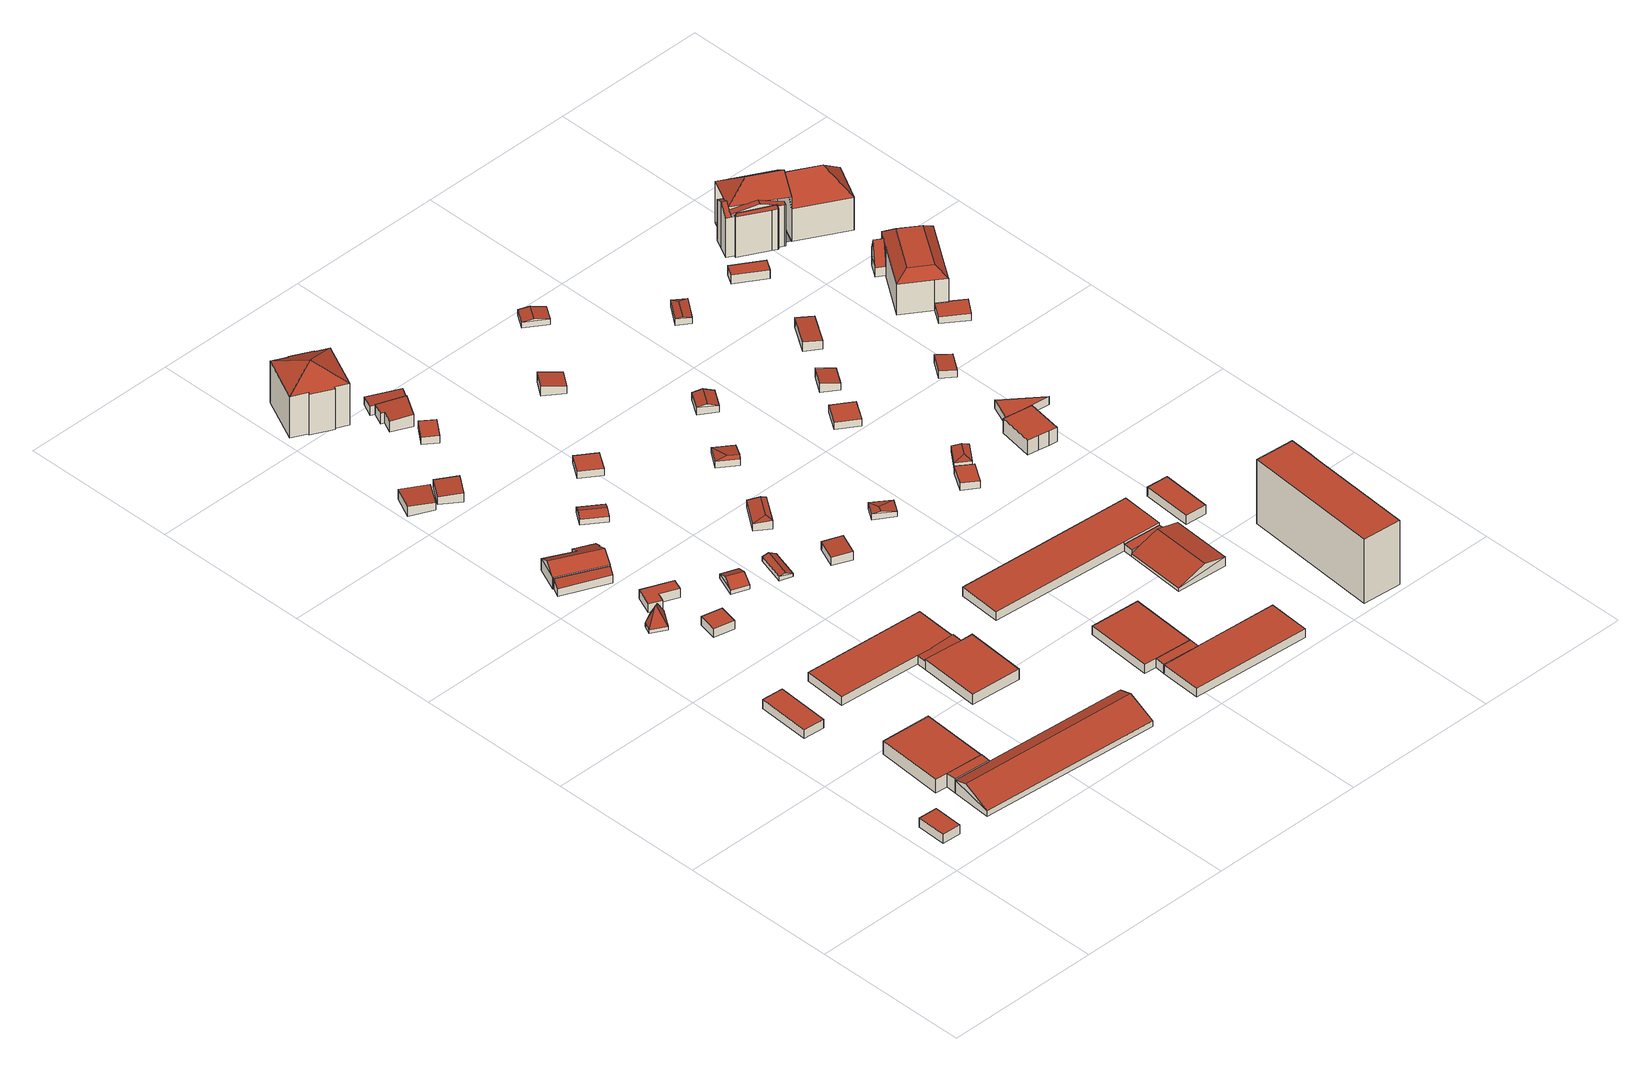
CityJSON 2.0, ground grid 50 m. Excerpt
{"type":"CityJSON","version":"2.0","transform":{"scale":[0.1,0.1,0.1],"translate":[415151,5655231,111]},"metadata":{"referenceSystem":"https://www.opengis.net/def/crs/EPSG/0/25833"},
"CityObjects":{
"building1":{"type":"Building","attributes":{"Dachtyp_tdc":"tdcPolyFlatRoof","Gemeindeschluessel":14612000,"Dachneigung":0,"QualitaetDacherkennung":0,"Geometrietyp2DReferenz":"3000","BezugspunktDach":"2000","measuredHeight":3,"function":"31001_9998"},"geometry":[{"type":"MultiSurface","lod":"2","boundaries":[[[0,1,2,3]],[[3,2,4,5]],[[2,1,6,4]],[[1,0,7,6]],[[0,3,5,7]],[[5,4,6,7]]],"semantics":{"surfaces":[{"type":"RoofSurface"},{"type":"WallSurface"},{"type":"GroundSurface"}],"values":[0,1,1,1,1,2]}}]},
"building2":{"type":"Building","attributes":{"Dachtyp_tdc":"tdcPolyFlatRoof","Gemeindeschluessel":14612000,"Dachneigung":0,"QualitaetDacherkennung":0,"Geometrietyp2DReferenz":"3000","BezugspunktDach":"2000","measuredHeight":3,"function":"31001_9998"},"geometry":[{"type":"MultiSurface","lod":"2","boundaries":[[[8,9,10,11]],[[11,10,12,13]],[[10,9,14,12]],[[9,8,15,14]],[[8,11,13,15]],[[13,12,14,15]]],"semantics":{"surfaces":[{"type":"RoofSurface"},{"type":"WallSurface"},{"type":"GroundSurface"}],"values":[0,1,1,1,1,2]}}]},
"building3":{"type":"Building","attributes":{"Dachtyp_tdc":"tdcFreeFormRoof","Gemeindeschluessel":14612000,"Dachneigung":64.6,"QualitaetDacherkennung":14,"Geometrietyp2DReferenz":"3000","measuredHeight":7.12,"function":"31001_9998","roofType":"5000"},"geometry":[{"type":"Solid","lod":"2","boundaries":[[[[16,17,18,19]],[[17,20,21,18]],[[20,22,23,21]],[[22,24,25,23]],[[24,16,19,25]],[[26,27,24,22]],[[28,26,22,20]],[[28,20,17]],[[27,26,28,17,16]],[[27,16,24]],[[19,18,21,23,25]]]],"semantics":{"surfaces":[{"type":"WallSurface"},{"type":"RoofSurface"},{"type":"GroundSurface"}],"values":[[0,0,0,0,0,1,1,1,1,1,2]]}}]},
"building4":{"type":"Building","attributes":{"Gemeindeschluessel":14612000,"Geometrietyp2DReferenz":"3000","function":"31001_9998","roofType":"9999"},"children":["building4-1","building4-2","building4-3"]},
"building4-1":{"type":"BuildingPart","attributes":{"Dachtyp_tdc":"tdcGableRoof","Dachneigung":22.79,"QualitaetDacherkennung":22,"Geometrietyp2DReferenz":"3000","measuredHeight":5.72,"roofType":"3100"},"parents":["building4"],"geometry":[{"type":"MultiSurface","lod":"2","boundaries":[[[29,30,31,32]],[[33,34,35]],[[30,29,36]],[[34,30,36,35]],[[29,37,33,35,36]],[[31,38,39,40,32]],[[30,34,38,31]],[[34,33,39,38]]],"semantics":{"surfaces":[{"type":"WallSurface"},{"type":"RoofSurface"},{"type":"GroundSurface"}],"values":[0,0,0,1,1,2,0,0]}}]},
"building4-2":{"type":"BuildingPart","attributes":{"Dachtyp_tdc":"tdcPolyFlatRoof","Dachneigung":0,"QualitaetDacherkennung":0,"Geometrietyp2DReferenz":"3000","measuredHeight":4.75,"roofType":"9999"},"parents":["building4"],"geometry":[{"type":"MultiSurface","lod":"2","boundaries":[[[41,42,43,44]],[[33,37,44,43]],[[43,42,45,46,39,33]],[[47,45,42,41]],[[41,44,37,40,48,47]],[[40,39,46,48]],[[39,40,37,33]],[[47,48,46,45]]],"semantics":{"surfaces":[{"type":"RoofSurface"},{"type":"WallSurface"},{"type":"GroundSurface"},{"type":"ClosureSurface","isClosure":"1","QuelleClosure":"LoD1Solid"}],"values":[0,1,1,1,1,2,3,3]}}]},
"building4-3":{"type":"BuildingPart","attributes":{"Dachtyp_tdc":"tdcPolyFlatRoof","Dachneigung":0,"QualitaetDacherkennung":15,"Geometrietyp2DReferenz":"3000","measuredHeight":4.64,"roofType":"1000"},"parents":["building4"],"geometry":[{"type":"MultiSurface","lod":"2","boundaries":[[[49,50,51,52]],[[50,53,54,51]],[[53,47,48,54]],[[45,49,52,46]],[[45,47,53,50,49]],[[52,51,54,48,46]]],"semantics":{"surfaces":[{"type":"WallSurface"},{"type":"RoofSurface"},{"type":"GroundSurface"}],"values":[0,0,0,0,1,2]}}]},
"building5":{"type":"Building","attributes":{"Dachtyp_tdc":"tdcPolyFlatRoof","Gemeindeschluessel":14612000,"Dachneigung":11.74,"QualitaetDacherkennung":74,"Geometrietyp2DReferenz":"3000","measuredHeight":3.47,"function":"31001_9998","roofType":"2100"},"geometry":[{"type":"Solid","lod":"2","boundaries":[[[[55,56,57,58]],[[56,59,60,57]],[[59,61,62,60]],[[61,55,58,62]],[[61,59,56,55]],[[58,57,60,62]]]],"semantics":{"surfaces":[{"type":"WallSurface"},{"type":"RoofSurface"},{"type":"GroundSurface"}],"values":[[0,0,0,0,1,2]]}}]},
"building6":{"type":"Building","attributes":{"Dachtyp_tdc":"tdcPolyFlatRoof","Gemeindeschluessel":14612000,"Dachneigung":0,"QualitaetDacherkennung":14,"Geometrietyp2DReferenz":"3000","measuredHeight":3,"function":"31001_9998","roofType":"1000"},"geometry":[{"type":"Solid","lod":"2","boundaries":[[[[63,64,65,66]],[[64,67,68,65]],[[67,69,70,68]],[[69,63,66,70]],[[69,67,64,63]],[[66,65,68,70]]]],"semantics":{"surfaces":[{"type":"WallSurface"},{"type":"RoofSurface"},{"type":"GroundSurface"}],"values":[[0,0,0,0,1,2]]}}]},
"building7":{"type":"Building","attributes":{"Dachtyp_tdc":"tdcPolyFlatRoof","Gemeindeschluessel":14612000,"Dachneigung":0,"QualitaetDacherkennung":54,"Geometrietyp2DReferenz":"3000","measuredHeight":3.08,"function":"31001_9998","roofType":"1000"},"geometry":[{"type":"Solid","lod":"2","boundaries":[[[[71,72,73,74]],[[72,75,76,73]],[[75,77,78,76]],[[77,79,80,78]],[[79,81,82,80]],[[81,71,74,82]],[[81,79,77,75,72,71]],[[74,73,76,78,80,82]]]],"semantics":{"surfaces":[{"type":"WallSurface"},{"type":"RoofSurface"},{"type":"GroundSurface"}],"values":[[0,0,0,0,0,0,1,2]]}}]},
"building8":{"type":"Building","attributes":{"Dachtyp_tdc":"tdcFreeFormRoof","Gemeindeschluessel":14612000,"Dachneigung":30.8,"QualitaetDacherkennung":75,"Geometrietyp2DReferenz":"3000","measuredHeight":6.42,"function":"31001_9998","roofType":"5000"},"geometry":[{"type":"Solid","lod":"2","boundaries":[[[[83,84,85,86]],[[84,87,88,85]],[[87,89,90,88]],[[89,91,92,90]],[[91,93,94,92]],[[93,95,96,94]],[[95,97,98,96]],[[97,99,100,98]],[[99,83,86,100]],[[97,101,102,83,99]],[[95,93,91,89,87,84,102,101]],[[84,83,102]],[[97,95,101]],[[86,85,88,90,92,94,96,98,100]]]],"semantics":{"surfaces":[{"type":"WallSurface"},{"type":"RoofSurface"},{"type":"GroundSurface"}],"values":[[0,0,0,0,0,0,0,0,0,1,1,0,0,2]]}}]},
"building9":{"type":"Building","attributes":{"Gemeindeschluessel":14612000,"Geometrietyp2DReferenz":"3000","function":"31001_9998","roofType":"9999"},"children":["building9-1","building9-2","building9-3"]},
"building9-1":{"type":"BuildingPart","attributes":{"Dachtyp_tdc":"tdcPolyFlatRoof","Dachneigung":0,"QualitaetDacherkennung":47,"Geometrietyp2DReferenz":"3000","measuredHeight":3,"roofType":"1000"},"parents":["building9"],"geometry":[{"type":"MultiSurface","lod":"2","boundaries":[[[103,104,105,106]],[[104,107,108,105]],[[109,110,111,112,113]],[[110,103,106,111]],[[110,109,114,107,104,103]],[[106,105,108,112,111]]],"semantics":{"surfaces":[{"type":"WallSurface"},{"type":"RoofSurface"},{"type":"GroundSurface"}],"values":[0,0,0,0,1,2]}}]},
"building9-2":{"type":"BuildingPart","attributes":{"Dachtyp_tdc":"tdcPolyFlatRoof","Dachneigung":2.96,"QualitaetDacherkennung":42,"Geometrietyp2DReferenz":"3000","measuredHeight":3.44,"roofType":"2100"},"parents":["building9"],"geometry":[{"type":"MultiSurface","lod":"2","boundaries":[[[115,113,112,116]],[[117,118,119,108,107]],[[117,114,113,115,118]],[[119,116,112,108]]],"semantics":{"surfaces":[{"type":"WallSurface"},{"type":"RoofSurface"},{"type":"GroundSurface"}],"values":[0,0,1,2]}}]},
"building9-3":{"type":"BuildingPart","attributes":{"Dachtyp_tdc":"tdcPolyFlatRoof","Dachneigung":0,"QualitaetDacherkennung":20,"Geometrietyp2DReferenz":"3000","measuredHeight":3.46,"roofType":"1000"},"parents":["building9"],"geometry":[{"type":"MultiSurface","lod":"2","boundaries":[[[120,121,122,123]],[[121,124,125,122]],[[124,126,115,116,125]],[[120,123,119,118]],[[118,126,124,121,120]],[[123,122,125,116,119]]],"semantics":{"surfaces":[{"type":"WallSurface"},{"type":"RoofSurface"},{"type":"GroundSurface"}],"values":[0,0,0,0,1,2]}}]},
"building10":{"type":"Building","attributes":{"Dachtyp_tdc":"tdcPolyFlatRoof","Gemeindeschluessel":14612000,"Dachneigung":4.62,"QualitaetDacherkennung":55,"Geometrietyp2DReferenz":"3000","measuredHeight":3.29,"function":"31001_9998","roofType":"2100"},"geometry":[{"type":"Solid","lod":"2","boundaries":[[[[127,128,129,130]],[[131,132,133,134]],[[130,129,132,131]],[[129,128,133,132]],[[128,127,134,133]],[[127,130,131,134]]]],"semantics":{"surfaces":[{"type":"RoofSurface"},{"type":"GroundSurface"},{"type":"WallSurface"}],"values":[[0,1,2,2,2,2]]}}]},
"building11":{"type":"Building","attributes":{"Dachtyp_tdc":"tdcPolyFlatRoof","Gemeindeschluessel":14612000,"Dachneigung":4.11,"QualitaetDacherkennung":69,"Geometrietyp2DReferenz":"3000","measuredHeight":3.06,"function":"31001_9998","roofType":"2100"},"geometry":[{"type":"Solid","lod":"2","boundaries":[[[[135,136,137,138]],[[136,139,140,137]],[[139,141,142,140]],[[141,135,138,142]],[[141,139,136,135]],[[138,137,140,142]]]],"semantics":{"surfaces":[{"type":"WallSurface"},{"type":"RoofSurface"},{"type":"GroundSurface"}],"values":[[0,0,0,0,1,2]]}}]},
"building12":{"type":"Building","attributes":{"Dachtyp_tdc":"tdcGableRoof","Gemeindeschluessel":14612000,"Dachneigung":28.19,"QualitaetDacherkennung":77,"Geometrietyp2DReferenz":"3000","measuredHeight":3.29,"function":"31001_9998","roofType":"3100"},"geometry":[{"type":"Solid","lod":"2","boundaries":[[[[143,144,145,146]],[[144,147,148,145]],[[147,149,150,148]],[[149,143,146,150]],[[147,144,151]],[[143,149,152]],[[144,143,152,151]],[[149,147,151,152]],[[146,145,148,150]]]],"semantics":{"surfaces":[{"type":"WallSurface"},{"type":"RoofSurface"},{"type":"GroundSurface"}],"values":[[0,0,0,0,0,0,1,1,2]]}}]},
"building13":{"type":"Building","attributes":{"Dachtyp_tdc":"tdcGableRoof","Gemeindeschluessel":14612000,"Dachneigung":19.72,"QualitaetDacherkennung":44,"Geometrietyp2DReferenz":"3000","measuredHeight":2.76,"function":"31001_9998","roofType":"3100"},"geometry":[{"type":"Solid","lod":"2","boundaries":[[[[153,154,155,156]],[[154,157,158,155]],[[157,159,160,158]],[[159,153,156,160]],[[157,154,161]],[[153,159,162]],[[154,153,162,161]],[[159,157,161,162]],[[156,155,158,160]]]],"semantics":{"surfaces":[{"type":"WallSurface"},{"type":"RoofSurface"},{"type":"GroundSurface"}],"values":[[0,0,0,0,0,0,1,1,2]]}}]},
"building14":{"type":"Building","attributes":{"Dachtyp_tdc":"tdcTentRoof","Gemeindeschluessel":14612000,"Dachneigung":28.35,"QualitaetDacherkennung":64,"Geometrietyp2DReferenz":"3000","measuredHeight":18.63,"function":"31001_9998","roofType":"3500"},"geometry":[{"type":"Solid","lod":"2","boundaries":[[[[163,164,165,166]],[[164,167,168,165]],[[167,169,170,168]],[[169,171,172,170]],[[171,173,174,172]],[[173,175,176,174]],[[175,177,178,176]],[[177,179,180,178]],[[179,181,182,180]],[[181,183,184,182]],[[183,185,186,184]],[[185,163,166,186]],[[169,167,187]],[[179,177,175,173,171,169,187]],[[181,179,187]],[[167,164,163,185,183,181,187]],[[166,165,168,170,172,174,176,178,180,182,184,186]]]],"semantics":{"surfaces":[{"type":"WallSurface"},{"type":"RoofSurface"},{"type":"GroundSurface"}],"values":[[0,0,0,0,0,0,0,0,0,0,0,0,1,1,1,1,2]]}}]},
"building15":{"type":"Building","attributes":{"Dachtyp_tdc":"tdcGableRoof","Gemeindeschluessel":14612000,"Dachneigung":27.28,"QualitaetDacherkennung":75,"Geometrietyp2DReferenz":"3000","measuredHeight":2.24,"function":"31001_9998","roofType":"3100"},"geometry":[{"type":"Solid","lod":"2","boundaries":[[[[188,189,190,191]],[[189,192,193,190]],[[192,194,195,193]],[[194,188,191,195]],[[192,189,196]],[[188,194,197]],[[189,188,197,196]],[[194,192,196,197]],[[191,190,193,195]]]],"semantics":{"surfaces":[{"type":"WallSurface"},{"type":"RoofSurface"},{"type":"GroundSurface"}],"values":[[0,0,0,0,0,0,1,1,2]]}}]},
"building16":{"type":"Building","attributes":{"Dachtyp_tdc":"tdcPolyFlatRoof","Gemeindeschluessel":14612000,"Dachneigung":0,"QualitaetDacherkennung":59,"Geometrietyp2DReferenz":"3000","measuredHeight":2.48,"function":"31001_9998","roofType":"1000"},"geometry":[{"type":"Solid","lod":"2","boundaries":[[[[198,199,200,201]],[[199,202,203,200]],[[202,204,205,203]],[[204,198,201,205]],[[204,202,199,198]],[[201,200,203,205]]]],"semantics":{"surfaces":[{"type":"WallSurface"},{"type":"RoofSurface"},{"type":"GroundSurface"}],"values":[[0,0,0,0,1,2]]}}]},
"building17":{"type":"Building","attributes":{"Dachtyp_tdc":"tdcPolyFlatRoof","Gemeindeschluessel":14612000,"Dachneigung":4.13,"QualitaetDacherkennung":72,"Geometrietyp2DReferenz":"3000","measuredHeight":4.14,"function":"31001_9998","roofType":"2100"},"geometry":[{"type":"Solid","lod":"2","boundaries":[[[[206,207,208,209]],[[207,210,211,208]],[[210,212,213,211]],[[212,214,215,213]],[[214,216,217,215]],[[216,206,209,217]],[[216,214,212,210,207,206]],[[209,208,211,213,215,217]]]],"semantics":{"surfaces":[{"type":"WallSurface"},{"type":"RoofSurface"},{"type":"GroundSurface"}],"values":[[0,0,0,0,0,0,1,2]]}}]},
"building18":{"type":"Building","attributes":{"Dachtyp_tdc":"tdcPolyFlatRoof","Gemeindeschluessel":14612000,"Dachneigung":5.63,"QualitaetDacherkennung":72,"Geometrietyp2DReferenz":"3000","measuredHeight":3.2,"function":"31001_9998","roofType":"2100"},"geometry":[{"type":"Solid","lod":"2","boundaries":[[[[218,219,220,221]],[[219,222,223,220]],[[222,224,209,223]],[[224,225,217,209]],[[225,218,221,217]],[[225,224,222,219,218]],[[221,220,223,209,217]]]],"semantics":{"surfaces":[{"type":"WallSurface"},{"type":"RoofSurface"},{"type":"GroundSurface"}],"values":[[0,0,0,0,0,1,2]]}}]},
"building19":{"type":"Building","attributes":{"Dachtyp_tdc":"tdcPolyFlatRoof","Gemeindeschluessel":14612000,"Dachneigung":3.29,"QualitaetDacherkennung":77,"Geometrietyp2DReferenz":"3000","measuredHeight":3.02,"function":"31001_9998","roofType":"2100"},"geometry":[{"type":"Solid","lod":"2","boundaries":[[[[226,227,228,229]],[[227,230,231,228]],[[230,232,233,231]],[[232,226,229,233]],[[232,230,227,226]],[[229,228,231,233]]]],"semantics":{"surfaces":[{"type":"WallSurface"},{"type":"RoofSurface"},{"type":"GroundSurface"}],"values":[[0,0,0,0,1,2]]}}]},
"building20":{"type":"Building","attributes":{"Dachtyp_tdc":"tdcPolyFlatRoof","Gemeindeschluessel":14612000,"Dachneigung":0,"QualitaetDacherkennung":51,"Geometrietyp2DReferenz":"3000","measuredHeight":2.43,"function":"31001_9998","roofType":"1000"},"geometry":[{"type":"Solid","lod":"2","boundaries":[[[[234,235,236,237]],[[235,238,239,236]],[[238,240,241,239]],[[240,234,237,241]],[[240,238,235,234]],[[237,236,239,241]]]],"semantics":{"surfaces":[{"type":"WallSurface"},{"type":"RoofSurface"},{"type":"GroundSurface"}],"values":[[0,0,0,0,1,2]]}}]},
"building21":{"type":"Building","attributes":{"Dachtyp_tdc":"tdcHipAndGableRoof","Gemeindeschluessel":14612000,"Dachneigung":10.27,"QualitaetDacherkennung":63,"Geometrietyp2DReferenz":"3000","measuredHeight":3.11,"function":"31001_9998","roofType":"5000"},"geometry":[{"type":"Solid","lod":"2","boundaries":[[[[242,243,244,245]],[[243,246,247,244]],[[246,248,249,247]],[[248,242,245,249]],[[246,243,250]],[[242,248,251]],[[243,242,251,250]],[[248,246,250,251]],[[245,244,247,249]]]],"semantics":{"surfaces":[{"type":"WallSurface"},{"type":"RoofSurface"},{"type":"GroundSurface"}],"values":[[0,0,0,0,1,0,1,1,2]]}}]},
"building22":{"type":"Building","attributes":{"Gemeindeschluessel":14612000,"Geometrietyp2DReferenz":"3000","function":"31001_9998","roofType":"9999"},"children":["building22-1","building22-2","building22-3"]},
"building22-1":{"type":"BuildingPart","attributes":{"Dachtyp_tdc":"tdcPolyFlatRoof","Dachneigung":0,"QualitaetDacherkennung":0,"Geometrietyp2DReferenz":"3000","measuredHeight":3.03,"roofType":"9999"},"parents":["building22"],"geometry":[{"type":"MultiSurface","lod":"2","boundaries":[[[252,253,254,255]],[[255,254,256,257]],[[252,258,259,253]],[[257,256,259,258]],[[253,259,256,254]],[[252,255,257,258]]],"semantics":{"surfaces":[{"type":"RoofSurface"},{"type":"WallSurface"},{"type":"GroundSurface"},{"type":"ClosureSurface","isClosure":"1","QuelleClosure":"LoD1Solid"}],"values":[0,1,1,2,3,3]}}]},
"building22-2":{"type":"BuildingPart","attributes":{"Dachtyp_tdc":"tdcPolyFlatRoof","Dachneigung":0,"QualitaetDacherkennung":100,"Geometrietyp2DReferenz":"3000","measuredHeight":3.03,"roofType":"1000"},"parents":["building22"],"geometry":[{"type":"MultiSurface","lod":"2","boundaries":[[[260,261,262,263]],[[261,255,257,262]],[[252,264,265,258]],[[264,260,263,265]],[[264,252,255,261,260]],[[263,262,257,258,265]]],"semantics":{"surfaces":[{"type":"WallSurface"},{"type":"RoofSurface"},{"type":"GroundSurface"}],"values":[0,0,0,0,1,2]}}]},
"building22-3":{"type":"BuildingPart","attributes":{"Dachtyp_tdc":"tdcPolyFlatRoof","Dachneigung":0,"QualitaetDacherkennung":0,"Geometrietyp2DReferenz":"3000","measuredHeight":3,"roofType":"9999"},"parents":["building22"],"geometry":[{"type":"MultiSurface","lod":"2","boundaries":[[[254,253,266,267,268]],[[268,267,269,270]],[[267,266,271,269]],[[266,253,259,271]],[[254,268,270,256]],[[270,269,271,259,256]],[[256,259,253,254]]],"semantics":{"surfaces":[{"type":"RoofSurface"},{"type":"WallSurface"},{"type":"GroundSurface"},{"type":"ClosureSurface","isClosure":"1","QuelleClosure":"LoD1Solid"}],"values":[0,1,1,1,1,2,3]}}]},
"building23":{"type":"Building","attributes":{"Dachtyp_tdc":"tdcHipAndGableRoof","Gemeindeschluessel":14612000,"Dachneigung":12.6,"QualitaetDacherkennung":24,"Geometrietyp2DReferenz":"3000","measuredHeight":2.98,"function":"31001_9998","roofType":"5000"},"geometry":[{"type":"Solid","lod":"2","boundaries":[[[[272,273,274,275]],[[273,276,277,274]],[[276,278,279,277]],[[278,272,275,279]],[[276,273,280]],[[272,278,281]],[[273,272,281,280]],[[278,276,280,281]],[[275,274,277,279]]]],"semantics":{"surfaces":[{"type":"WallSurface"},{"type":"RoofSurface"},{"type":"GroundSurface"}],"values":[[0,0,0,0,1,0,1,1,2]]}}]},
"building24":{"type":"Building","attributes":{"Dachtyp_tdc":"tdcHipAndGableRoof","Gemeindeschluessel":14612000,"Dachneigung":10.18,"QualitaetDacherkennung":62,"Geometrietyp2DReferenz":"3000","measuredHeight":2.57,"function":"31001_9998","roofType":"5000"},"geometry":[{"type":"Solid","lod":"2","boundaries":[[[[282,283,284,285]],[[283,286,287,284]],[[286,288,289,287]],[[288,282,285,289]],[[286,283,290]],[[282,288,291]],[[283,282,291,290]],[[288,286,290,291]],[[285,284,287,289]]]],"semantics":{"surfaces":[{"type":"WallSurface"},{"type":"RoofSurface"},{"type":"GroundSurface"}],"values":[[0,0,0,0,1,0,1,1,2]]}}]},
"building25":{"type":"Building","attributes":{"Gemeindeschluessel":14612000,"Geometrietyp2DReferenz":"3000","function":"31001_9998","roofType":"9999"},"children":["building25-1","building25-2","building25-3"]},
"building25-1":{"type":"BuildingPart","attributes":{"Dachtyp_tdc":"tdcPolyFlatRoof","Dachneigung":0,"QualitaetDacherkennung":0,"Geometrietyp2DReferenz":"3000","measuredHeight":3,"roofType":"9999"},"parents":["building25"],"geometry":[{"type":"MultiSurface","lod":"2","boundaries":[[[292,293,294,295,296]],[[296,295,297,298]],[[295,294,299,300,297]],[[301,299,294,293]],[[293,292,302,303,301]],[[292,296,298,302]],[[298,297,300,303,302]],[[301,303,300,299]]],"semantics":{"surfaces":[{"type":"RoofSurface"},{"type":"WallSurface"},{"type":"GroundSurface"},{"type":"ClosureSurface","isClosure":"1","QuelleClosure":"LoD1Solid"}],"values":[0,1,1,1,1,1,2,3]}}]},
"building25-2":{"type":"BuildingPart","attributes":{"Dachtyp_tdc":"tdcGableRoof","Dachneigung":22.5,"QualitaetDacherkennung":18,"Geometrietyp2DReferenz":"3000","measuredHeight":4.75,"roofType":"3100"},"parents":["building25"],"geometry":[{"type":"MultiSurface","lod":"2","boundaries":[[[304,305,306,307]],[[305,308,309,306]],[[308,310,311,309]],[[308,305,312]],[[305,304,313,312]],[[310,308,312,313,314]],[[307,306,309,311,315]]],"semantics":{"surfaces":[{"type":"WallSurface"},{"type":"RoofSurface"},{"type":"GroundSurface"}],"values":[0,0,0,0,1,1,2]}}]},
"building25-3":{"type":"BuildingPart","attributes":{"Dachtyp_tdc":"tdcPolyFlatRoof","Dachneigung":0,"QualitaetDacherkennung":32,"Geometrietyp2DReferenz":"3000","measuredHeight":2.34,"roofType":"1000"},"parents":["building25"],"geometry":[{"type":"MultiSurface","lod":"2","boundaries":[[[299,316,315,300]],[[317,301,303,311,310]],[[301,317,314,318,316,299]],[[300,315,311,303]]],"semantics":{"surfaces":[{"type":"WallSurface"},{"type":"RoofSurface"},{"type":"GroundSurface"}],"values":[0,0,1,2]}}]},
"building26":{"type":"Building","attributes":{"Dachtyp_tdc":"tdcPolyFlatRoof","Gemeindeschluessel":14612000,"Dachneigung":6.24,"QualitaetDacherkennung":81,"Geometrietyp2DReferenz":"3000","measuredHeight":3.22,"function":"31001_9998","roofType":"2100"},"geometry":[{"type":"Solid","lod":"2","boundaries":[[[[319,320,321,322]],[[320,323,324,321]],[[323,325,326,324]],[[325,319,322,326]],[[325,323,320,319]],[[322,321,324,326]]]],"semantics":{"surfaces":[{"type":"WallSurface"},{"type":"RoofSurface"},{"type":"GroundSurface"}],"values":[[0,0,0,0,1,2]]}}]},
"building27":{"type":"Building","attributes":{"Dachtyp_tdc":"tdcGableRoof","Gemeindeschluessel":14612000,"Dachneigung":17.28,"QualitaetDacherkennung":72,"Geometrietyp2DReferenz":"3000","measuredHeight":3.32,"function":"31001_9998","roofType":"3100"},"geometry":[{"type":"Solid","lod":"2","boundaries":[[[[327,328,329,330]],[[328,331,332,329]],[[331,333,334,332]],[[328,327,335]],[[333,331,336]],[[327,333,336,335]],[[331,328,335,336]],[[334,330,329,332]],[[333,327,330,334]]]],"semantics":{"surfaces":[{"type":"WallSurface"},{"type":"RoofSurface"},{"type":"GroundSurface"}],"values":[[0,0,0,0,0,1,1,2,0]]}}]},
"building28":{"type":"Building","attributes":{"Dachtyp_tdc":"tdcPolyFlatRoof","Gemeindeschluessel":14612000,"Dachneigung":2.62,"QualitaetDacherkennung":68,"Geometrietyp2DReferenz":"3000","measuredHeight":2.72,"function":"31001_9998","roofType":"2100"},"geometry":[{"type":"Solid","lod":"2","boundaries":[[[[337,338,339,340]],[[338,341,342,339]],[[341,343,344,342]],[[343,337,340,344]],[[343,341,338,337]],[[340,339,342,344]]]],"semantics":{"surfaces":[{"type":"WallSurface"},{"type":"RoofSurface"},{"type":"GroundSurface"}],"values":[[0,0,0,0,1,2]]}}]},
"building29":{"type":"Building","attributes":{"Dachtyp_tdc":"tdcGableRoof","Gemeindeschluessel":14612000,"Dachneigung":10.04,"QualitaetDacherkennung":51,"Geometrietyp2DReferenz":"3000","measuredHeight":2.54,"function":"31001_9998","roofType":"3100"},"geometry":[{"type":"Solid","lod":"2","boundaries":[[[[345,346,347,348]],[[346,349,350,347]],[[349,351,352,350]],[[351,345,348,352]],[[349,346,353]],[[345,351,354]],[[346,345,354,353]],[[351,349,353,354]],[[348,347,350,352]]]],"semantics":{"surfaces":[{"type":"WallSurface"},{"type":"RoofSurface"},{"type":"GroundSurface"}],"values":[[0,0,0,0,0,0,1,1,2]]}}]},
"building30":{"type":"Building","attributes":{"Dachtyp_tdc":"tdcHipAndGableRoof","Gemeindeschluessel":14612000,"Dachneigung":10.17,"QualitaetDacherkennung":69,"Geometrietyp2DReferenz":"3000","measuredHeight":2.57,"function":"31001_9998","roofType":"5000"},"geometry":[{"type":"Solid","lod":"2","boundaries":[[[[355,356,357]],[[358,355,357,359]],[[356,360,359,357]],[[361,362,363,364]],[[355,358,362,361]],[[358,360,363,362]],[[360,356,364,363]],[[356,355,361,364]],[[360,358,359]]]],"semantics":{"surfaces":[{"type":"WallSurface"},{"type":"RoofSurface"},{"type":"GroundSurface"}],"values":[[0,1,1,2,0,0,0,0,1]]}}]},
"building31":{"type":"Building","attributes":{"Dachtyp_tdc":"tdcPolyFlatRoof","Gemeindeschluessel":14612000,"Dachneigung":0,"QualitaetDacherkennung":59,"Geometrietyp2DReferenz":"3000","measuredHeight":2.52,"function":"31001_9998","roofType":"1000"},"geometry":[{"type":"Solid","lod":"2","boundaries":[[[[365,366,367,368]],[[366,369,370,367]],[[369,371,372,370]],[[371,365,368,372]],[[371,369,366,365]],[[368,367,370,372]]]],"semantics":{"surfaces":[{"type":"WallSurface"},{"type":"RoofSurface"},{"type":"GroundSurface"}],"values":[[0,0,0,0,1,2]]}}]},
"building32":{"type":"Building","attributes":{"Dachtyp_tdc":"tdcPolyFlatRoof","Gemeindeschluessel":14612000,"Dachneigung":0,"QualitaetDacherkennung":39,"Geometrietyp2DReferenz":"3000","measuredHeight":3,"function":"31001_9998","roofType":"1000"},"geometry":[{"type":"Solid","lod":"2","boundaries":[[[[373,374,375,376]],[[374,377,378,375]],[[377,379,380,378]],[[379,373,376,380]],[[379,377,374,373]],[[376,375,378,380]]]],"semantics":{"surfaces":[{"type":"WallSurface"},{"type":"RoofSurface"},{"type":"GroundSurface"}],"values":[[0,0,0,0,1,2]]}}]},
"building33":{"type":"Building","attributes":{"name":"Betreuungsbehörde/Versicherungsamt,Sozialamt","Dachtyp_tdc":"tdcPolyFlatRoof","Gemeindeschluessel":14612000,"Dachneigung":0,"QualitaetDacherkennung":77,"Geometrietyp2DReferenz":"3000","measuredHeight":22.19,"function":"31001_3010","roofType":"1000"},"geometry":[{"type":"Solid","lod":"2","boundaries":[[[[381,382,383,384]],[[382,385,386,383]],[[385,387,388,386]],[[387,389,390,388]],[[389,391,392,390]],[[391,381,384,392]],[[391,389,387,385,382,381]],[[384,383,386,388,390,392]]]],"semantics":{"surfaces":[{"type":"WallSurface"},{"type":"RoofSurface"},{"type":"GroundSurface"}],"values":[[0,0,0,0,0,0,1,2]]}}]},
"building34":{"type":"Building","attributes":{"Dachtyp_tdc":"tdcPolyFlatRoof","Gemeindeschluessel":14612000,"Dachneigung":7.5,"QualitaetDacherkennung":64,"Geometrietyp2DReferenz":"3000","measuredHeight":3.08,"function":"31001_9998","roofType":"2100"},"geometry":[{"type":"Solid","lod":"2","boundaries":[[[[393,394,395,396]],[[394,397,398,395]],[[397,399,400,398]],[[399,393,396,400]],[[399,397,394,393]],[[396,395,398,400]]]],"semantics":{"surfaces":[{"type":"WallSurface"},{"type":"RoofSurface"},{"type":"GroundSurface"}],"values":[[0,0,0,0,1,2]]}}]},
"building35":{"type":"Building","attributes":{"Dachtyp_tdc":"tdcHipAndGableRoof","Gemeindeschluessel":14612000,"Dachneigung":13.27,"QualitaetDacherkennung":68,"Geometrietyp2DReferenz":"3000","measuredHeight":2.7,"function":"31001_9998","roofType":"5000"},"geometry":[{"type":"Solid","lod":"2","boundaries":[[[[401,402,403,404]],[[402,405,406,403]],[[405,407,408,406]],[[407,401,404,408]],[[405,402,409]],[[401,407,410]],[[402,401,410,409]],[[407,405,409,410]],[[404,403,406,408]]]],"semantics":{"surfaces":[{"type":"WallSurface"},{"type":"RoofSurface"},{"type":"GroundSurface"}],"values":[[0,0,0,0,1,0,1,1,2]]}}]},
"building36":{"type":"Building","attributes":{"Dachtyp_tdc":"tdcPolyFlatRoof","Gemeindeschluessel":14612000,"Dachneigung":0,"QualitaetDacherkennung":80,"Geometrietyp2DReferenz":"3000","measuredHeight":4.95,"function":"31001_9998","roofType":"1000"},"geometry":[{"type":"Solid","lod":"2","boundaries":[[[[411,412,413,414]],[[412,415,416,413]],[[415,417,418,416]],[[415,412,411,419,420,417]],[[418,421,422,414,413,416]],[[417,420,421,418]],[[420,419,422,421]],[[419,411,414,422]]]],"semantics":{"surfaces":[{"type":"WallSurface"},{"type":"RoofSurface"},{"type":"GroundSurface"}],"values":[[0,0,0,1,2,0,0,0]]}}]},
"building37":{"type":"Building","attributes":{"Dachtyp_tdc":"tdcPolyFlatRoof","Gemeindeschluessel":14612000,"Dachneigung":3.23,"QualitaetDacherkennung":50,"Geometrietyp2DReferenz":"3000","measuredHeight":3.27,"function":"31001_9998","roofType":"2100"},"geometry":[{"type":"Solid","lod":"2","boundaries":[[[[423,424,425,426]],[[424,427,428,425]],[[427,429,430,428]],[[429,423,426,430]],[[429,427,424,423]],[[426,425,428,430]]]],"semantics":{"surfaces":[{"type":"WallSurface"},{"type":"RoofSurface"},{"type":"GroundSurface"}],"values":[[0,0,0,0,1,2]]}}]},
"building38":{"type":"Building","attributes":{"Dachtyp_tdc":"tdcPolyFlatRoof","Gemeindeschluessel":14612000,"Dachneigung":0,"QualitaetDacherkennung":78,"Geometrietyp2DReferenz":"3000","measuredHeight":2.73,"function":"31001_9998","roofType":"1000"},"geometry":[{"type":"Solid","lod":"2","boundaries":[[[[431,432,433,434]],[[432,435,436,433]],[[435,431,434,436]],[[435,432,431]],[[434,433,436]]]],"semantics":{"surfaces":[{"type":"WallSurface"},{"type":"RoofSurface"},{"type":"GroundSurface"}],"values":[[0,0,0,1,2]]}}]},
"building39":{"type":"Building","attributes":{"Dachtyp_tdc":"tdcPolyFlatRoof","Gemeindeschluessel":14612000,"Dachneigung":4,"QualitaetDacherkennung":60,"Geometrietyp2DReferenz":"3000","measuredHeight":2.7,"function":"31001_9998","roofType":"2100"},"geometry":[{"type":"Solid","lod":"2","boundaries":[[[[437,438,439,440]],[[438,441,442,439]],[[441,443,444,442]],[[443,437,440,444]],[[443,441,438,437]],[[440,439,442,444]]]],"semantics":{"surfaces":[{"type":"WallSurface"},{"type":"RoofSurface"},{"type":"GroundSurface"}],"values":[[0,0,0,0,1,2]]}}]},
"building40":{"type":"Building","attributes":{"Dachtyp_tdc":"tdcPolyFlatRoof","Gemeindeschluessel":14612000,"Dachneigung":0,"QualitaetDacherkennung":50,"Geometrietyp2DReferenz":"3000","measuredHeight":2.98,"function":"31001_9998","roofType":"1000"},"geometry":[{"type":"Solid","lod":"2","boundaries":[[[[445,446,447,448]],[[446,449,450,447]],[[449,451,452,450]],[[451,445,448,452]],[[451,449,446,445]],[[448,447,450,452]]]],"semantics":{"surfaces":[{"type":"WallSurface"},{"type":"RoofSurface"},{"type":"GroundSurface"}],"values":[[0,0,0,0,1,2]]}}]},
"building41":{"type":"Building","attributes":{"Dachtyp_tdc":"tdcPolyFlatRoof","Gemeindeschluessel":14612000,"Dachneigung":0,"QualitaetDacherkennung":65,"Geometrietyp2DReferenz":"3000","measuredHeight":2.35,"function":"31001_9998","roofType":"1000"},"geometry":[{"type":"Solid","lod":"2","boundaries":[[[[453,454,455,456]],[[454,457,458,455]],[[457,459,460,458]],[[459,461,462,460]],[[461,463,464,462]],[[463,453,456,464]],[[463,461,459,457,454,453]],[[456,455,458,460,462,464]]]],"semantics":{"surfaces":[{"type":"WallSurface"},{"type":"RoofSurface"},{"type":"GroundSurface"}],"values":[[0,0,0,0,0,0,1,2]]}}]},
"building42":{"type":"Building","attributes":{"Gemeindeschluessel":14612000,"Geometrietyp2DReferenz":"3000","function":"31001_9998","roofType":"9999"},"children":["building42-1","building42-2","building42-3","building42-4"]},
"building42-1":{"type":"BuildingPart","attributes":{"Dachtyp_tdc":"tdcHipAndGableRoof","Dachneigung":38.54,"QualitaetDacherkennung":49,"Geometrietyp2DReferenz":"3000","measuredHeight":19.2,"roofType":"5000"},"parents":["building42"],"geometry":[{"type":"MultiSurface","lod":"2","boundaries":[[[465,466,467,468]],[[466,469,470,467]],[[465,471,472,473,474,475]],[[469,466,476]],[[474,477,478,469,476,475]],[[466,465,475,476]],[[470,479,480,481,482,468,467]]],"semantics":{"surfaces":[{"type":"WallSurface"},{"type":"RoofSurface"},{"type":"GroundSurface"}],"values":[0,0,1,0,1,1,2]}}]},
"building42-2":{"type":"BuildingPart","attributes":{"Dachtyp_tdc":"tdcGableRoof","Dachneigung":10.63,"QualitaetDacherkennung":20,"Geometrietyp2DReferenz":"3000","measuredHeight":16.07,"roofType":"3100"},"parents":["building42"],"geometry":[{"type":"MultiSurface","lod":"2","boundaries":[[[483,484,485,486]],[[484,487,488,485]],[[487,489,488]],[[490,483,486,479]],[[490,478,491,492,493,484,483]],[[494,492,491,477,495]],[[496,494,495,497,498]],[[487,493,492,494,496]],[[484,493,487]],[[486,485,488,499,500,480,479]]],"semantics":{"surfaces":[{"type":"WallSurface"},{"type":"RoofSurface"},{"type":"GroundSurface"}],"values":[0,0,0,0,1,1,0,0,0,2]}}]},
"building42-3":{"type":"BuildingPart","attributes":{"Dachtyp_tdc":"tdcFreeFormRoof","Dachneigung":72.76,"QualitaetDacherkennung":16,"Geometrietyp2DReferenz":"3000","measuredHeight":15.24,"roofType":"5000"},"parents":["building42"],"geometry":[{"type":"MultiSurface","lod":"2","boundaries":[[[501,502,503,504]],[[502,505,499,503]],[[489,506,507,488]],[[506,508,509,507]],[[508,501,504,509]],[[489,505,510,511]],[[505,502,510]],[[502,501,508,506,511,510]],[[506,489,511]],[[504,503,499,488,507,509]]],"semantics":{"surfaces":[{"type":"WallSurface"},{"type":"RoofSurface"},{"type":"GroundSurface"}],"values":[0,0,0,0,0,1,1,1,1,2]}}]},
"building42-4":{"type":"BuildingPart","attributes":{"Dachtyp_tdc":"tdcGableRoof","Dachneigung":30.81,"QualitaetDacherkennung":44,"Geometrietyp2DReferenz":"3000","measuredHeight":15.96,"roofType":"3100"},"parents":["building42"],"geometry":[{"type":"MultiSurface","lod":"2","boundaries":[[[512,513,499]],[[513,514,515,499]],[[514,516,517,515]],[[516,518,519,517]],[[518,520,482,519]],[[521,471,520,518,516]],[[516,514,513,512,522,498,523,473,521]],[[499,515,517,519,482,481,480,500]]],"semantics":{"surfaces":[{"type":"WallSurface"},{"type":"RoofSurface"},{"type":"GroundSurface"}],"values":[0,0,0,0,0,1,1,2]}}]},
"building43":{"type":"Building","attributes":{"Gemeindeschluessel":14612000,"Geometrietyp2DReferenz":"3000","function":"31001_9998","roofType":"9999"},"children":["building43-1","building43-2"]},
"building43-1":{"type":"BuildingPart","attributes":{"Dachtyp_tdc":"tdcGableRoof","Dachneigung":66.04,"QualitaetDacherkennung":12,"Geometrietyp2DReferenz":"3000","measuredHeight":10.22,"roofType":"3100"},"parents":["building43"],"geometry":[{"type":"MultiSurface","lod":"2","boundaries":[[[524,525,526,527]],[[525,528,529,526]],[[528,530,531,529]],[[532,524,527,533]],[[524,532,534,535,536,525]],[[537,536,535,538,539]],[[528,537,539,530]],[[525,536,537,528]],[[527,526,529,531,533]]],"semantics":{"surfaces":[{"type":"WallSurface"},{"type":"RoofSurface"},{"type":"GroundSurface"}],"values":[0,0,0,0,1,1,0,0,2]}}]},
"building43-2":{"type":"BuildingPart","attributes":{"Dachtyp_tdc":"tdcCutTentRoof","Dachneigung":0.506,"QualitaetDacherkennung":62,"Geometrietyp2DReferenz":"3000","measuredHeight":13.35,"roofType":"9999"},"parents":["building43"],"geometry":[{"type":"MultiSurface","lod":"2","boundaries":[[[540,531,530,539]],[[540,541,542,531]],[[541,543,544,542]],[[543,545,546,544]],[[545,547,548,546]],[[547,549,550,548]],[[549,551,552,550]],[[551,553,527,552]],[[553,554,532,533,527]],[[543,541,555,556]],[[547,545,543,556,557]],[[551,549,547,557,558]],[[541,540,538,534,554,553,551,558,555]],[[558,557,556,555]],[[531,542,544,546,548,550,552,527,533]]],"semantics":{"surfaces":[{"type":"WallSurface"},{"type":"RoofSurface"},{"type":"GroundSurface"}],"values":[0,0,0,0,0,0,0,0,0,1,1,1,1,1,2]}}]},
"building44":{"type":"Building","attributes":{"Dachtyp_tdc":"tdcFreeFormRoof","Gemeindeschluessel":14612000,"Dachneigung":49.07,"QualitaetDacherkennung":5,"Geometrietyp2DReferenz":"3000","measuredHeight":18.95,"function":"31001_9998","roofType":"5000"},"geometry":[{"type":"Solid","lod":"2","boundaries":[[[[559,560,561,562]],[[560,563,564,561]],[[563,565,566,564]],[[565,567,568,566]],[[567,569,570,568]],[[569,571,572,570]],[[571,573,574,572]],[[573,575,576,574]],[[575,559,562,576]],[[571,569,567,565,563,560,559,577]],[[559,575,573,577]],[[573,571,577]],[[562,561,564,566,568,570,572,574,576]]]],"semantics":{"surfaces":[{"type":"WallSurface"},{"type":"RoofSurface"},{"type":"GroundSurface"}],"values":[[0,0,0,0,0,0,0,0,0,1,1,1,2]]}}]}
},
"vertices":[
[61,202,33],[57,108,33],[117,105,33],[121,199,33],[117,105,3],[121,199,3],[57,108,3],[61,202,3],
[94,672,46],[162,667,46],[174,836,46],[106,841,46],[174,836,16],[106,841,16],[162,667,16],[94,672,16],
[126,1307,29],[168,1328,29],[168,1328,16],[126,1307,16],[199,1310,29],[199,1310,16],[160,1253,29],[160,1253,16],[113,1279,29],[113,1279,16],[151,1289,87],[144,1289,80],[167,1303,75],
[807,189,53],[798,57,28],[798,57,9],[807,189,9],[225,231,53],[215,99,28],[222,189,66],[804,147,66],[345,222,53],[215,99,9],[225,231,9],[345,222,9],
[348,255,56],[227,264,56],[225,231,56],[345,222,56],[227,264,55],[227,264,9],[348,255,55],[348,255,9],
[188,267,55],[204,482,55],[204,482,9],[188,267,9],[363,471,55],[363,471,9],
[213,1527,48],[197,1501,42],[197,1501,13],[213,1527,13],[53,1564,40],[53,1564,13],[69,1596,48],[69,1596,13],
[224,1145,46],[237,1206,46],[237,1206,16],[224,1145,16],[302,1192,46],[302,1192,16],[289,1131,46],[289,1131,16],
[213,1328,45],[175,1344,45],[175,1344,15],[213,1328,15],[200,1404,45],[200,1404,15],[295,1365,45],[295,1365,15],[281,1329,45],[281,1329,15],[224,1353,45],[224,1353,15],
[67,1597,51],[102,1676,51],[102,1676,12],[67,1597,12],[193,1632,51],[193,1632,12],[211,1669,26],[211,1669,12],[272,1640,26],[272,1640,12],[257,1610,46],[257,1610,12],[253,1611,46],[253,1611,12],[213,1527,51],[213,1527,12],[69,1596,51],[69,1596,12],[231,1566,76],[85,1636,76],
[268,832,52],[661,804,52],[661,804,22],[268,832,22],[651,666,52],[651,666,22],[526,675,52],[258,695,52],[258,695,22],[526,675,22],[526,675,50],[566,672,52],
[524,645,50],[524,645,22],[651,666,57],[649,635,57],[649,635,22],
[688,632,57],[673,439,57],[673,439,22],[688,632,22],[510,451,57],[510,451,22],[524,645,57],
[0,2080,55],[71,2046,49],[115,2111,48],[34,2150,55],[34,2150,22],[115,2111,22],[71,2046,22],[0,2080,22],
[142,2126,40],[200,2084,45],[200,2084,14],[142,2126,14],[156,2024,45],[156,2024,14],[98,2065,40],[98,2065,14],
[413,1313,29],[465,1293,30],[465,1293,15],[413,1313,15],[438,1223,29],[438,1223,15],[386,1243,28],[386,1243,15],[451,1258,48],[399,1278,48],
[373,1691,32],[308,1738,32],[308,1738,13],[373,1691,13],[340,1783,30],[340,1783,13],[405,1737,30],[405,1737,13],[323,1759,41],[388,1713,41],
[55,2508,162],[57,2513,165],[57,2513,22],[55,2508,22],[9,2536,165],[9,2536,22],[78,2680,165],[78,2680,22],[126,2657,165],[126,2657,22],[129,2663,161],[129,2663,22],[195,2631,161],[195,2631,22],[192,2625,165],[192,2625,22],[231,2606,165],[231,2606,22],[162,2462,165],[162,2462,22],[123,2480,165],[123,2480,22],[121,2476,162],[121,2476,22],[120,2571,208],
[516,1190,32],[544,1282,32],[544,1282,16],[516,1190,16],[584,1270,26],[584,1270,16],[556,1178,26],[556,1178,16],[562,1277,38],[534,1184,38],
[245,2275,40],[289,2330,40],[289,2330,15],[245,2275,15],[328,2300,40],[328,2300,15],[285,2245,40],[285,2245,15],
[322,2408,63],[279,2338,63],[279,2338,22],[322,2408,22],[217,2367,58],[217,2367,22],[234,2403,58],[234,2403,22],[224,2408,57],[224,2408,22],[242,2446,57],[242,2446,22],
[229,2452,54],[250,2496,49],[250,2496,22],[229,2452,22],[348,2449,49],[348,2449,22],[322,2408,54],[242,2446,54],
[690,1205,44],[747,1180,47],[747,1180,17],[690,1205,17],[718,1113,47],[718,1113,17],[661,1138,44],[661,1138,17],
[540,1896,37],[501,1839,37],[501,1839,13],[540,1896,13],[441,1881,37],[441,1881,13],[481,1937,37],[481,1937,13],
[720,1444,42],[661,1361,42],[661,1361,14],[720,1444,14],[617,1392,38],[617,1392,14],[677,1475,38],[677,1475,14],[662,1389,45],[708,1453,45],
[963,211,58],[960,178,58],[1081,170,58],[1083,202,58],[1081,170,28],[1083,202,28],[963,211,28],[960,178,28],
[939,429,58],[1099,418,58],[1099,418,28],[939,429,28],[924,214,58],[924,214,28],
[951,45,58],[1334,18,58],[1343,151,58],[1334,18,28],[1343,151,28],[951,45,28],
[788,1612,36],[733,1651,36],[733,1651,14],[788,1612,14],[772,1706,31],[772,1706,14],[826,1667,31],[826,1667,14],[767,1639,44],[794,1620,44],
[874,1199,36],[902,1241,36],[902,1241,15],[874,1199,15],[960,1203,33],[960,1203,15],[933,1161,33],[933,1161,15],[906,1204,41],[894,1186,41],
[803,656,54],[1253,623,54],[1377,614,54],[1387,752,54],[813,793,54],[1387,752,24],[813,793,24],[1377,614,47],[1377,614,24],[1253,623,47],[803,656,24],[1253,623,24],
[1413,580,55],[1400,387,55],[1400,387,24],[1413,580,24],[1236,399,33],[1236,399,24],[1250,592,33],[1250,592,24],[1328,392,71],[1342,585,71],[1284,589,47],[1375,583,24],
[1375,583,47],[1250,592,47],[1354,584,47],
[670,2150,43],[613,2192,51],[613,2192,19],[670,2150,19],[650,2242,51],[650,2242,19],[707,2200,43],[707,2200,19],
[888,1896,44],[940,1861,42],[940,1861,19],[888,1896,19],[903,1807,42],[903,1807,19],[852,1841,44],[852,1841,19],[913,1879,52],[876,1825,52],
[1176,1091,39],[1130,1121,41],[1130,1121,14],[1176,1091,14],[1170,1183,41],[1170,1183,14],[1216,1152,39],[1216,1152,14],
[872,2430,41],[841,2384,41],[841,2384,23],[872,2430,23],[776,2428,42],[776,2428,23],[807,2474,42],[807,2474,23],[805,2409,48],[836,2455,48],
[1269,1226,35],[1230,1256,33],[1253,1238,39],[1223,1168,35],[1227,1204,39],[1185,1198,33],[1269,1226,13],[1223,1168,13],[1185,1198,13],[1230,1256,13],
[1178,1564,38],[1137,1501,38],[1137,1501,13],[1178,1564,13],[1074,1543,38],[1074,1543,13],[1115,1605,38],[1115,1605,13],
[1460,743,55],[1529,738,55],[1529,738,25],[1460,743,25],[1517,579,55],[1517,579,25],[1449,584,55],[1449,584,25],
[1677,4,243],[1552,14,243],[1552,14,22],[1677,4,22],[1587,456,243],[1587,456,22],[1711,446,243],[1711,446,22],[1705,368,243],[1705,368,22],[1702,337,243],[1702,337,22],
[1201,1646,40],[1154,1678,47],[1154,1678,16],[1201,1646,16],[1192,1732,47],[1192,1732,16],[1238,1700,40],[1238,1700,16],
[1073,2144,46],[1122,2210,46],[1122,2210,25],[1073,2144,25],[1159,2182,46],[1159,2182,25],[1110,2117,46],[1110,2117,25],[1128,2185,52],[1089,2132,52],
[1478,1198,63],[1460,1085,63],[1460,1085,14],[1478,1198,14],[1434,1089,63],[1434,1089,14],[1401,1095,63],[1401,1095,14],[1384,1213,63],[1365,1101,63],[1365,1101,14],[1384,1213,14],
[1295,1913,57],[1340,1884,54],[1340,1884,25],[1295,1913,25],[1282,1795,54],[1282,1795,25],[1237,1825,57],[1237,1825,25],
[1406,1223,46],[1437,1299,46],[1437,1299,19],[1406,1223,19],[1552,1207,46],[1552,1207,19],
[1460,1551,44],[1501,1522,40],[1501,1522,17],[1460,1551,17],[1461,1465,40],[1461,1465,17],[1420,1494,44],[1420,1494,17],
[1303,2162,55],[1325,2197,55],[1325,2197,25],[1303,2162,25],[1415,2140,55],[1415,2140,25],[1392,2105,55],[1392,2105,25],
[1585,1659,40],[1618,1707,40],[1618,1707,17],[1585,1659,17],[1649,1685,40],[1649,1685,17],[1650,1688,40],[1650,1688,17],[1694,1657,40],[1694,1657,17],[1656,1607,40],[1656,1607,17],
[1457,2378,164],[1610,2297,162],[1610,2297,23],[1457,2378,23],[1546,2178,176],[1546,2178,23],[1412,2296,174],[1405,2282,176],[1400,2273,177],[1395,2264,178],[1483,2291,215],[1578,2238,215],[1437,2240,178],[1488,2211,177],[1528,2188,23],[1395,2264,23],[1405,2282,23],[1422,2315,23],
[1521,2175,165],[1519,2176,165],[1519,2176,23],[1521,2175,23],[1502,2185,165],[1502,2185,23],[1502,2185,162],[1528,2188,165],[1466,2224,184],[1458,2208,184],[1502,2185,170],[1386,2246,168],[1395,2264,168],[1386,2246,165],[1395,2264,165],[1391,2255,165],[1395,2241,23],[1386,2246,23],
[1481,2187,162],[1392,2235,162],[1392,2235,23],[1481,2187,23],[1395,2241,162],[1498,2178,162],[1498,2178,23],[1496,2179,162],[1496,2179,23],[1397,2236,173],[1496,2183,175],
[1395,2241,159],[1395,2241,158],[1372,2253,158],[1372,2253,23],[1391,2289,183],[1391,2289,23],[1409,2322,163],[1409,2322,23],[1422,2315,163],[1405,2282,183],[1386,2246,159],[1395,2264,171],
[1628,1904,46],[1605,1920,46],[1605,1920,15],[1628,1904,15],[1634,1962,46],[1634,1962,15],[1658,1946,46],[1658,1946,15],[1628,1903,46],[1628,1903,15],[1646,1929,116],[1647,1930,117],[1623,1946,117],[1634,1962,76],[1647,1930,116],[1658,1946,76],
[1658,1946,116],[1665,1955,116],[1665,1955,15],[1780,1876,116],[1780,1876,15],[1650,1688,119],[1650,1688,15],[1649,1685,120],[1649,1685,15],[1618,1707,120],[1618,1707,15],[1532,1765,120],[1532,1765,15],[1628,1904,116],[1628,1903,117],[1674,1912,147],[1736,1869,147],[1640,1727,149],[1575,1771,149],
[1577,2236,210],[1610,2297,130],[1610,2297,21],[1577,2236,21],[1678,2260,130],[1678,2260,21],[1681,2266,122],[1681,2266,21],[1708,2252,122],[1708,2252,21],[1704,2243,134],[1704,2243,21],[1762,2211,134],[1762,2211,21],[1699,2095,134],[1699,2095,21],[1546,2178,134],[1546,2178,21],[1672,2185,210]
]}
